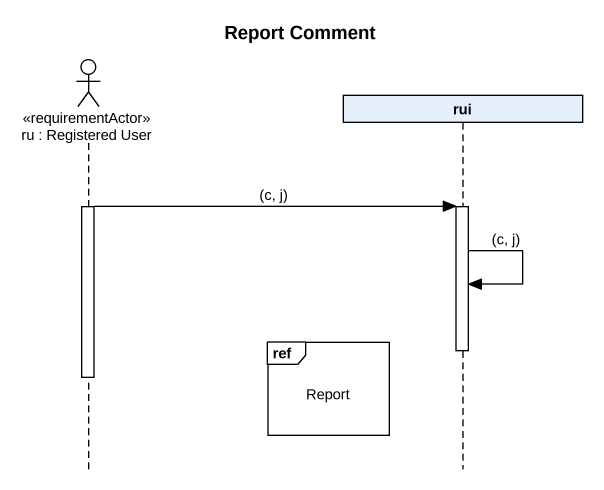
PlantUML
@startuml
title Report Comment
hide footbox
actor "ru : Registered User" as ru <<requirementActor>>
participant rui

activate ru
ru -> rui : (c, j)
activate rui
rui -> rui : (c, j)
ref over rui : Report
deactivate rui
deactivate ru
@enduml
